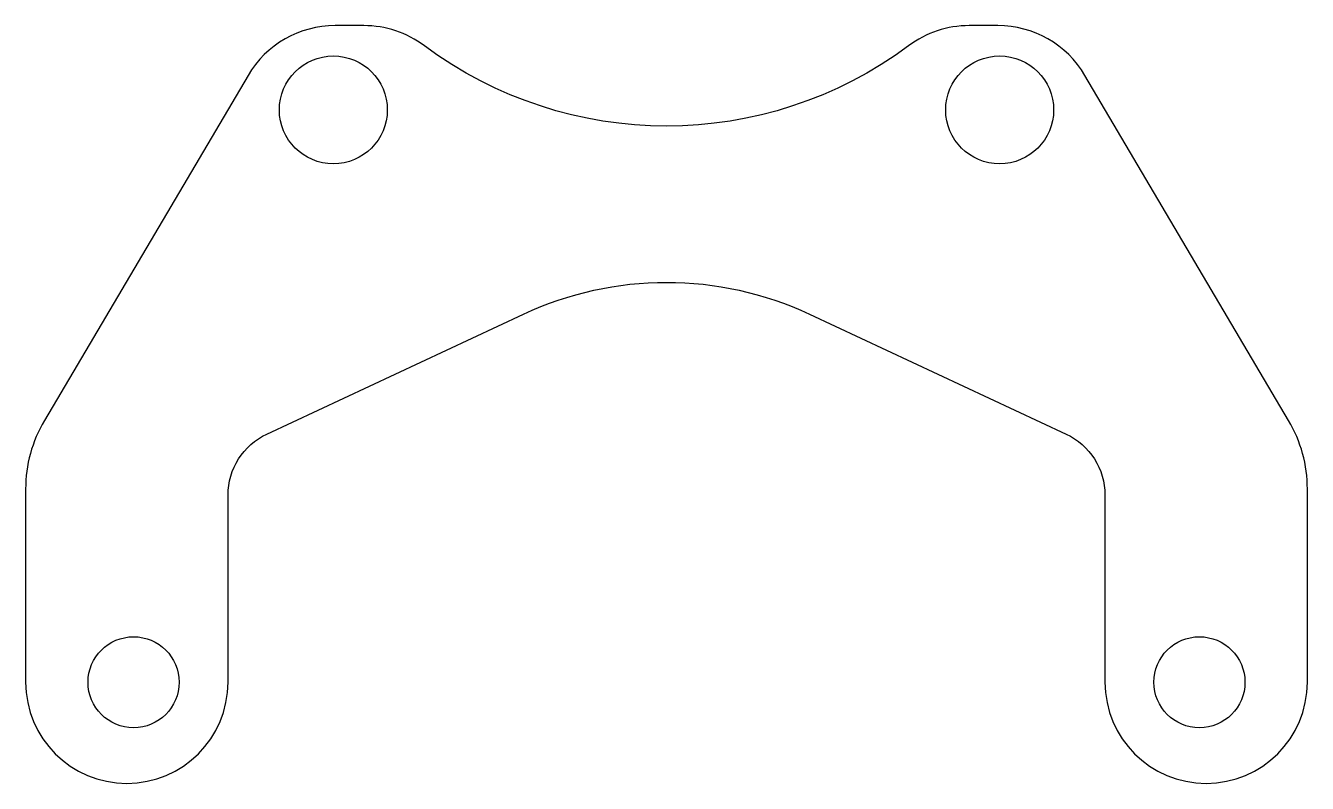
# Model space of a CAD drawing. Header units: millimetres. Extents: x -19 to 19, y -7 to 15.5.
import ezdxf

# ---------------------------------------------------------------- set-up
doc = ezdxf.new("R2010")
doc.units = ezdxf.units.MM
doc.layers.get('0').update_dxf_attribs({"linetype": 'CONTINUOUS'})

msp = doc.modelspace()

# ---------------------------------------------------------------- linework, layer by layer
msp.add_lwpolyline([(12.406, 14.024, 0.265472), (9.822, 15.5), (8.974, 15.5, 0.161713), (7.179, 14.904, -0.332111), (-7.179, 14.904, 0.161713), (-8.974, 15.5), (-9.822, 15.5, 0.265472), (-12.406, 14.024), (-18.445, 3.783, 0.134006), (-19, 1.751), (-19, -3.98, 1), (-13, -3.98), (-13, 1.571, -0.291148), (-11.847, 3.382), (-4.237, 6.942, -0.222324), (4.237, 6.942), (11.847, 3.382, -0.291148), (13, 1.571), (13, -3.98, 1), (19, -3.98), (19, 1.751, 0.134006), (18.445, 3.783)], format="xyb", close=True)
for centre, radius in [((-9.877, 13), 1.6), ((9.877, 13), 1.6), ((-15.8, -3.98), 1.35), ((15.8, -3.98), 1.35)]:
    msp.add_circle(centre, radius)

doc.saveas('drawing.dxf')
